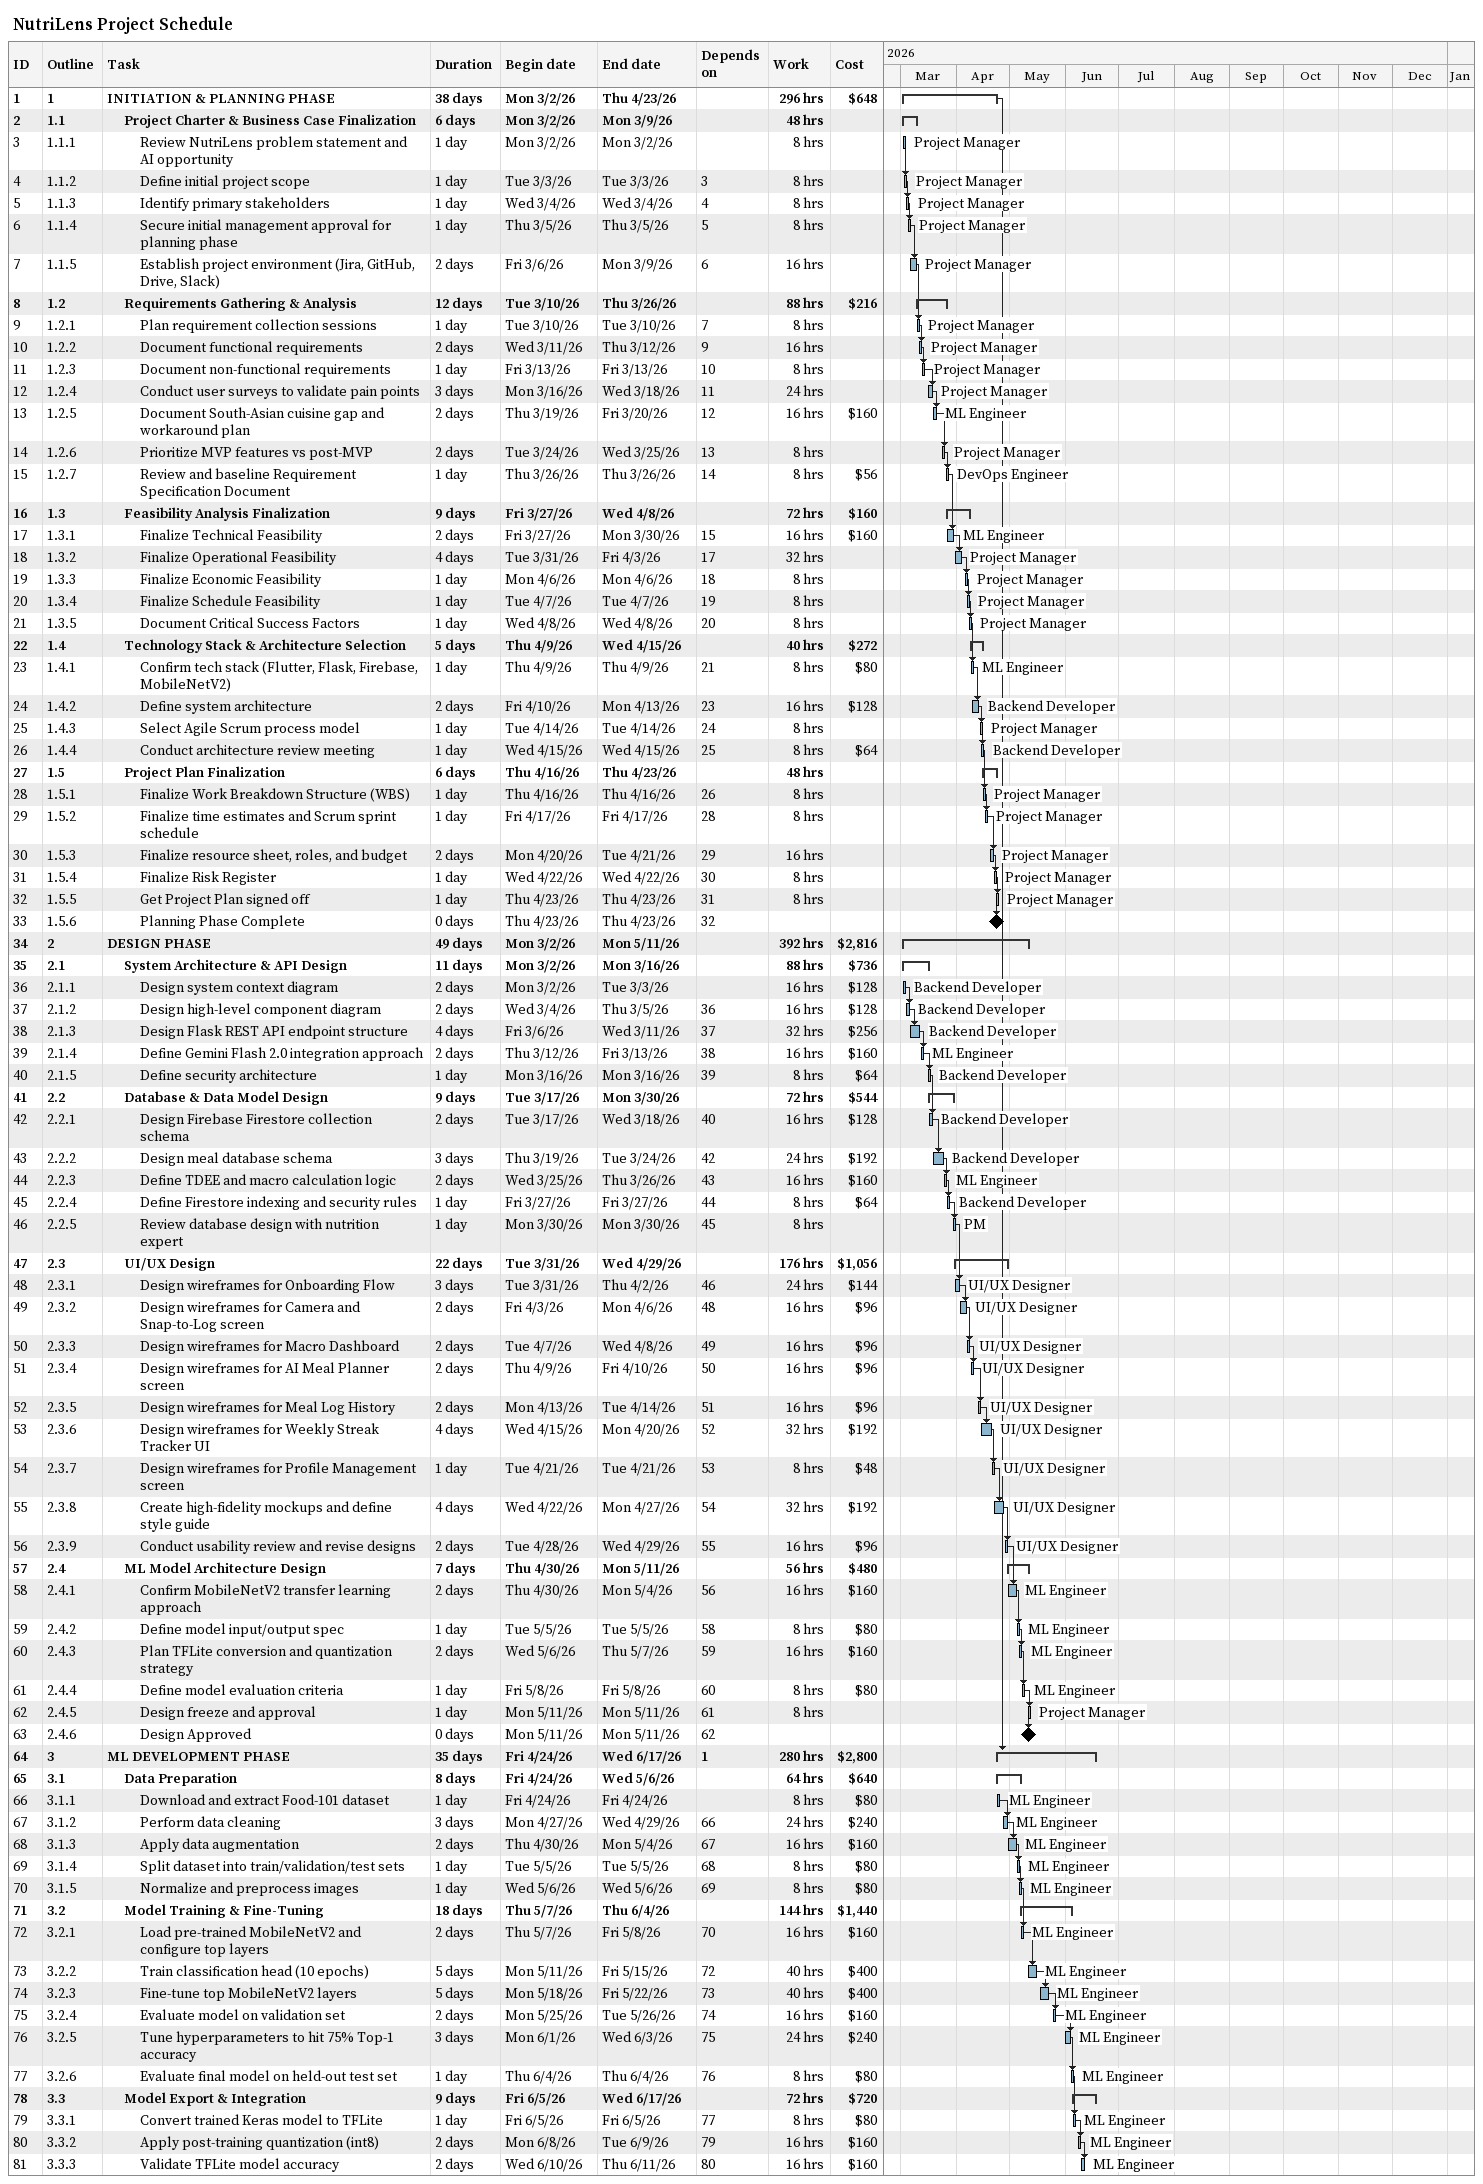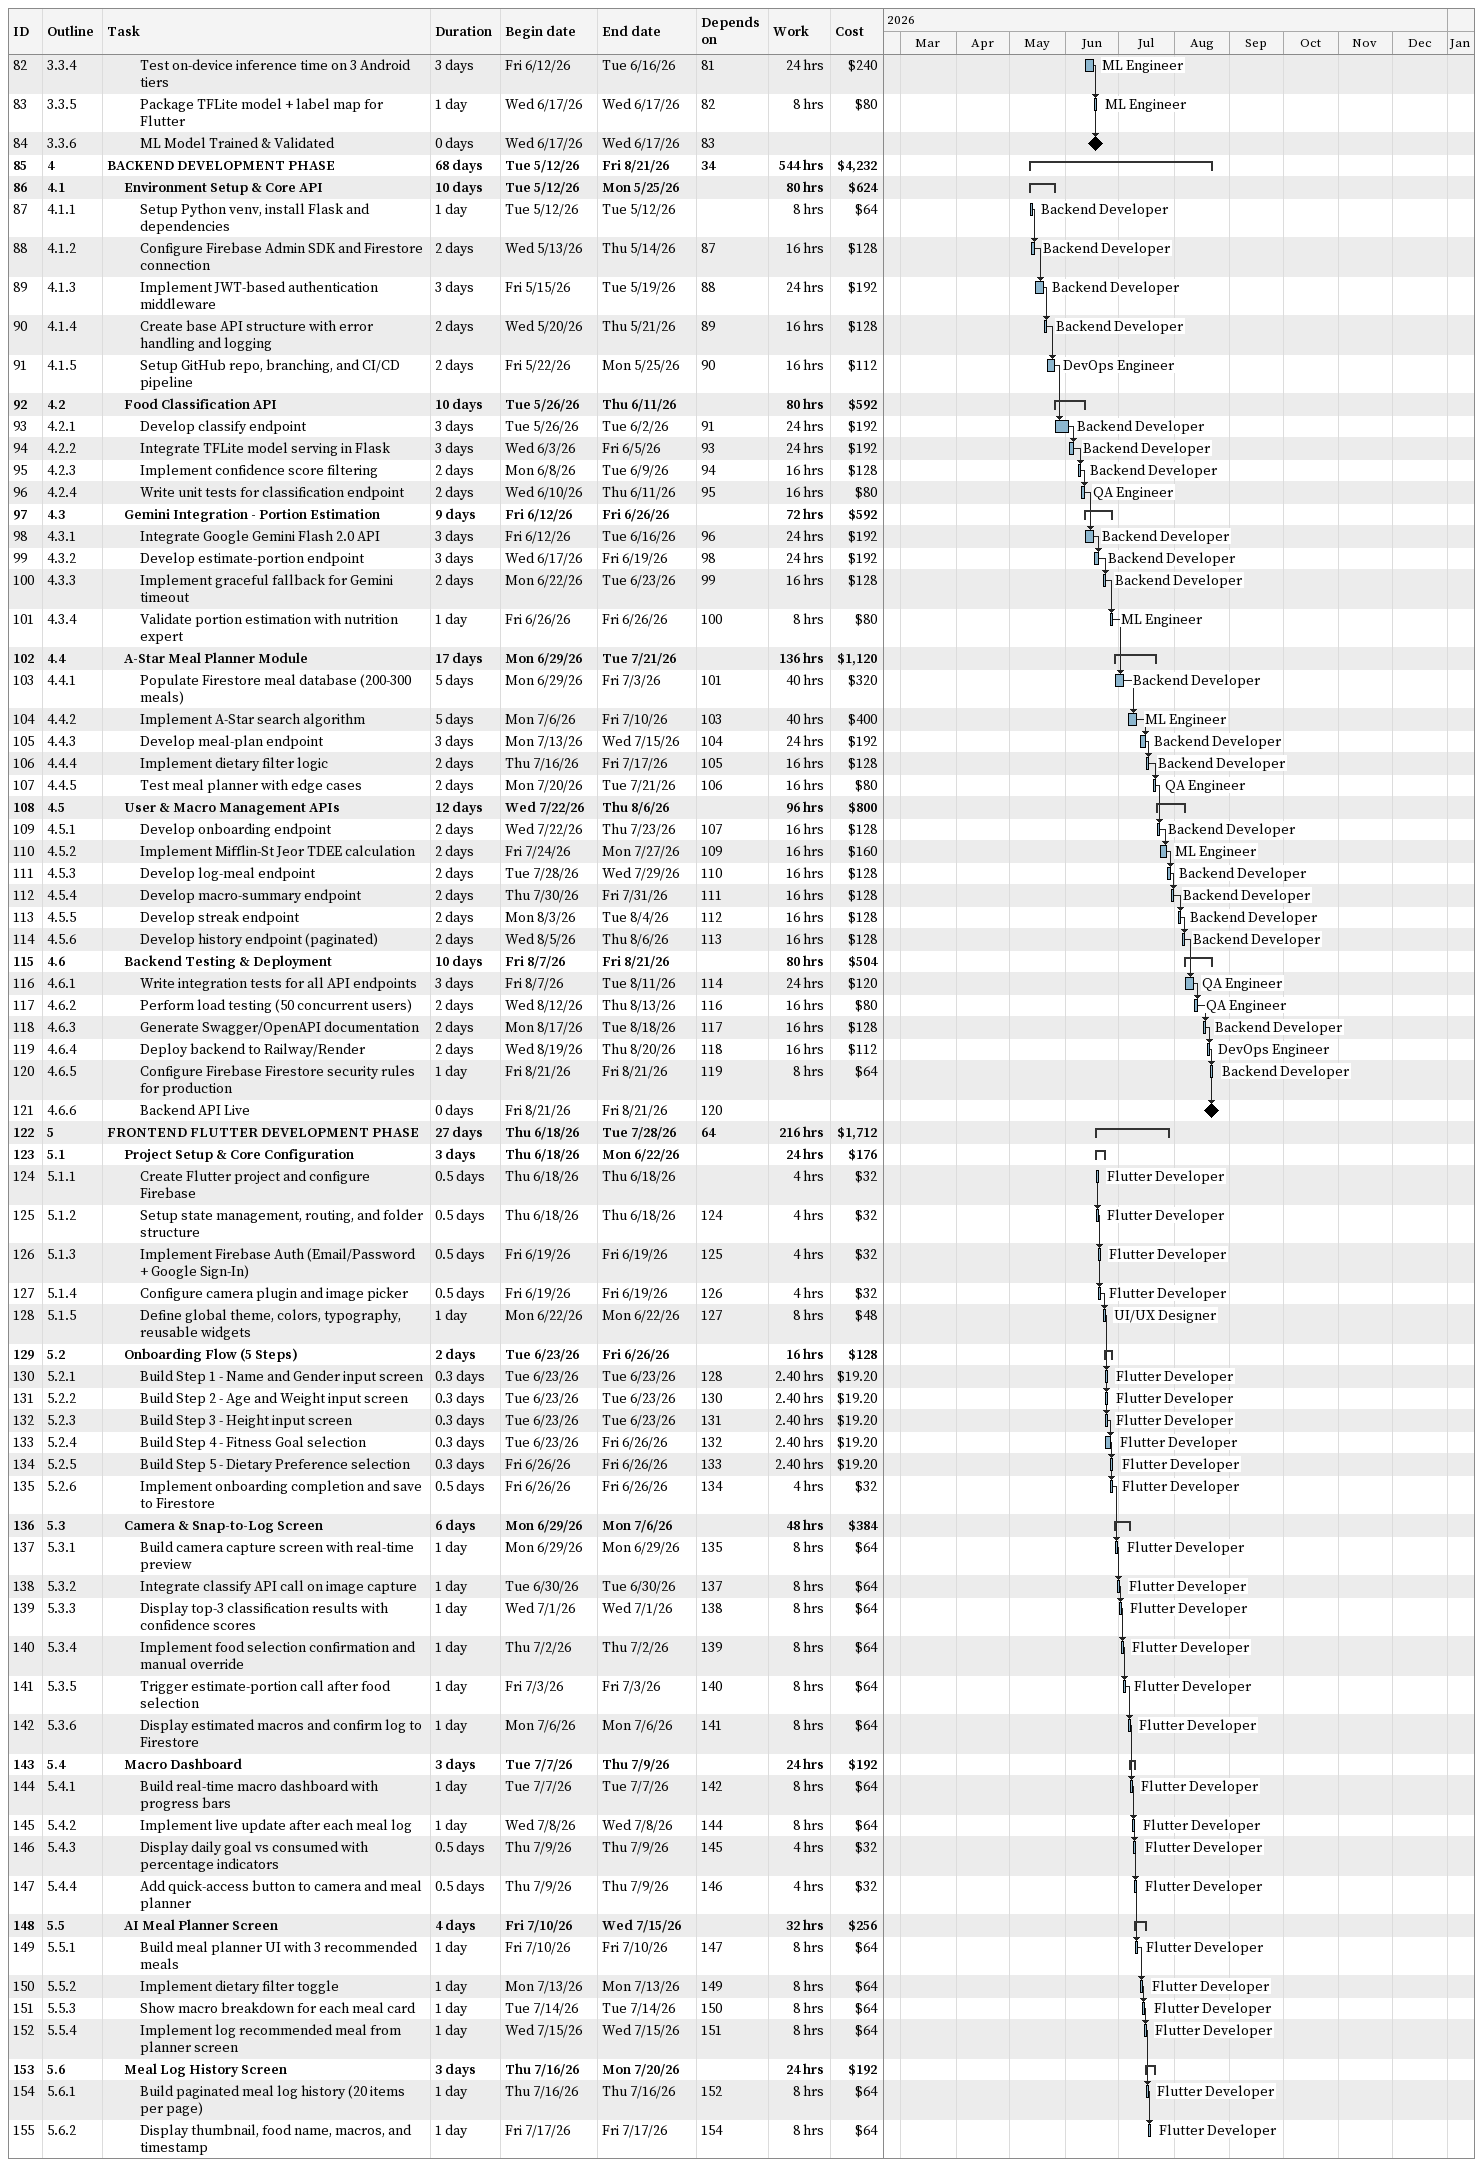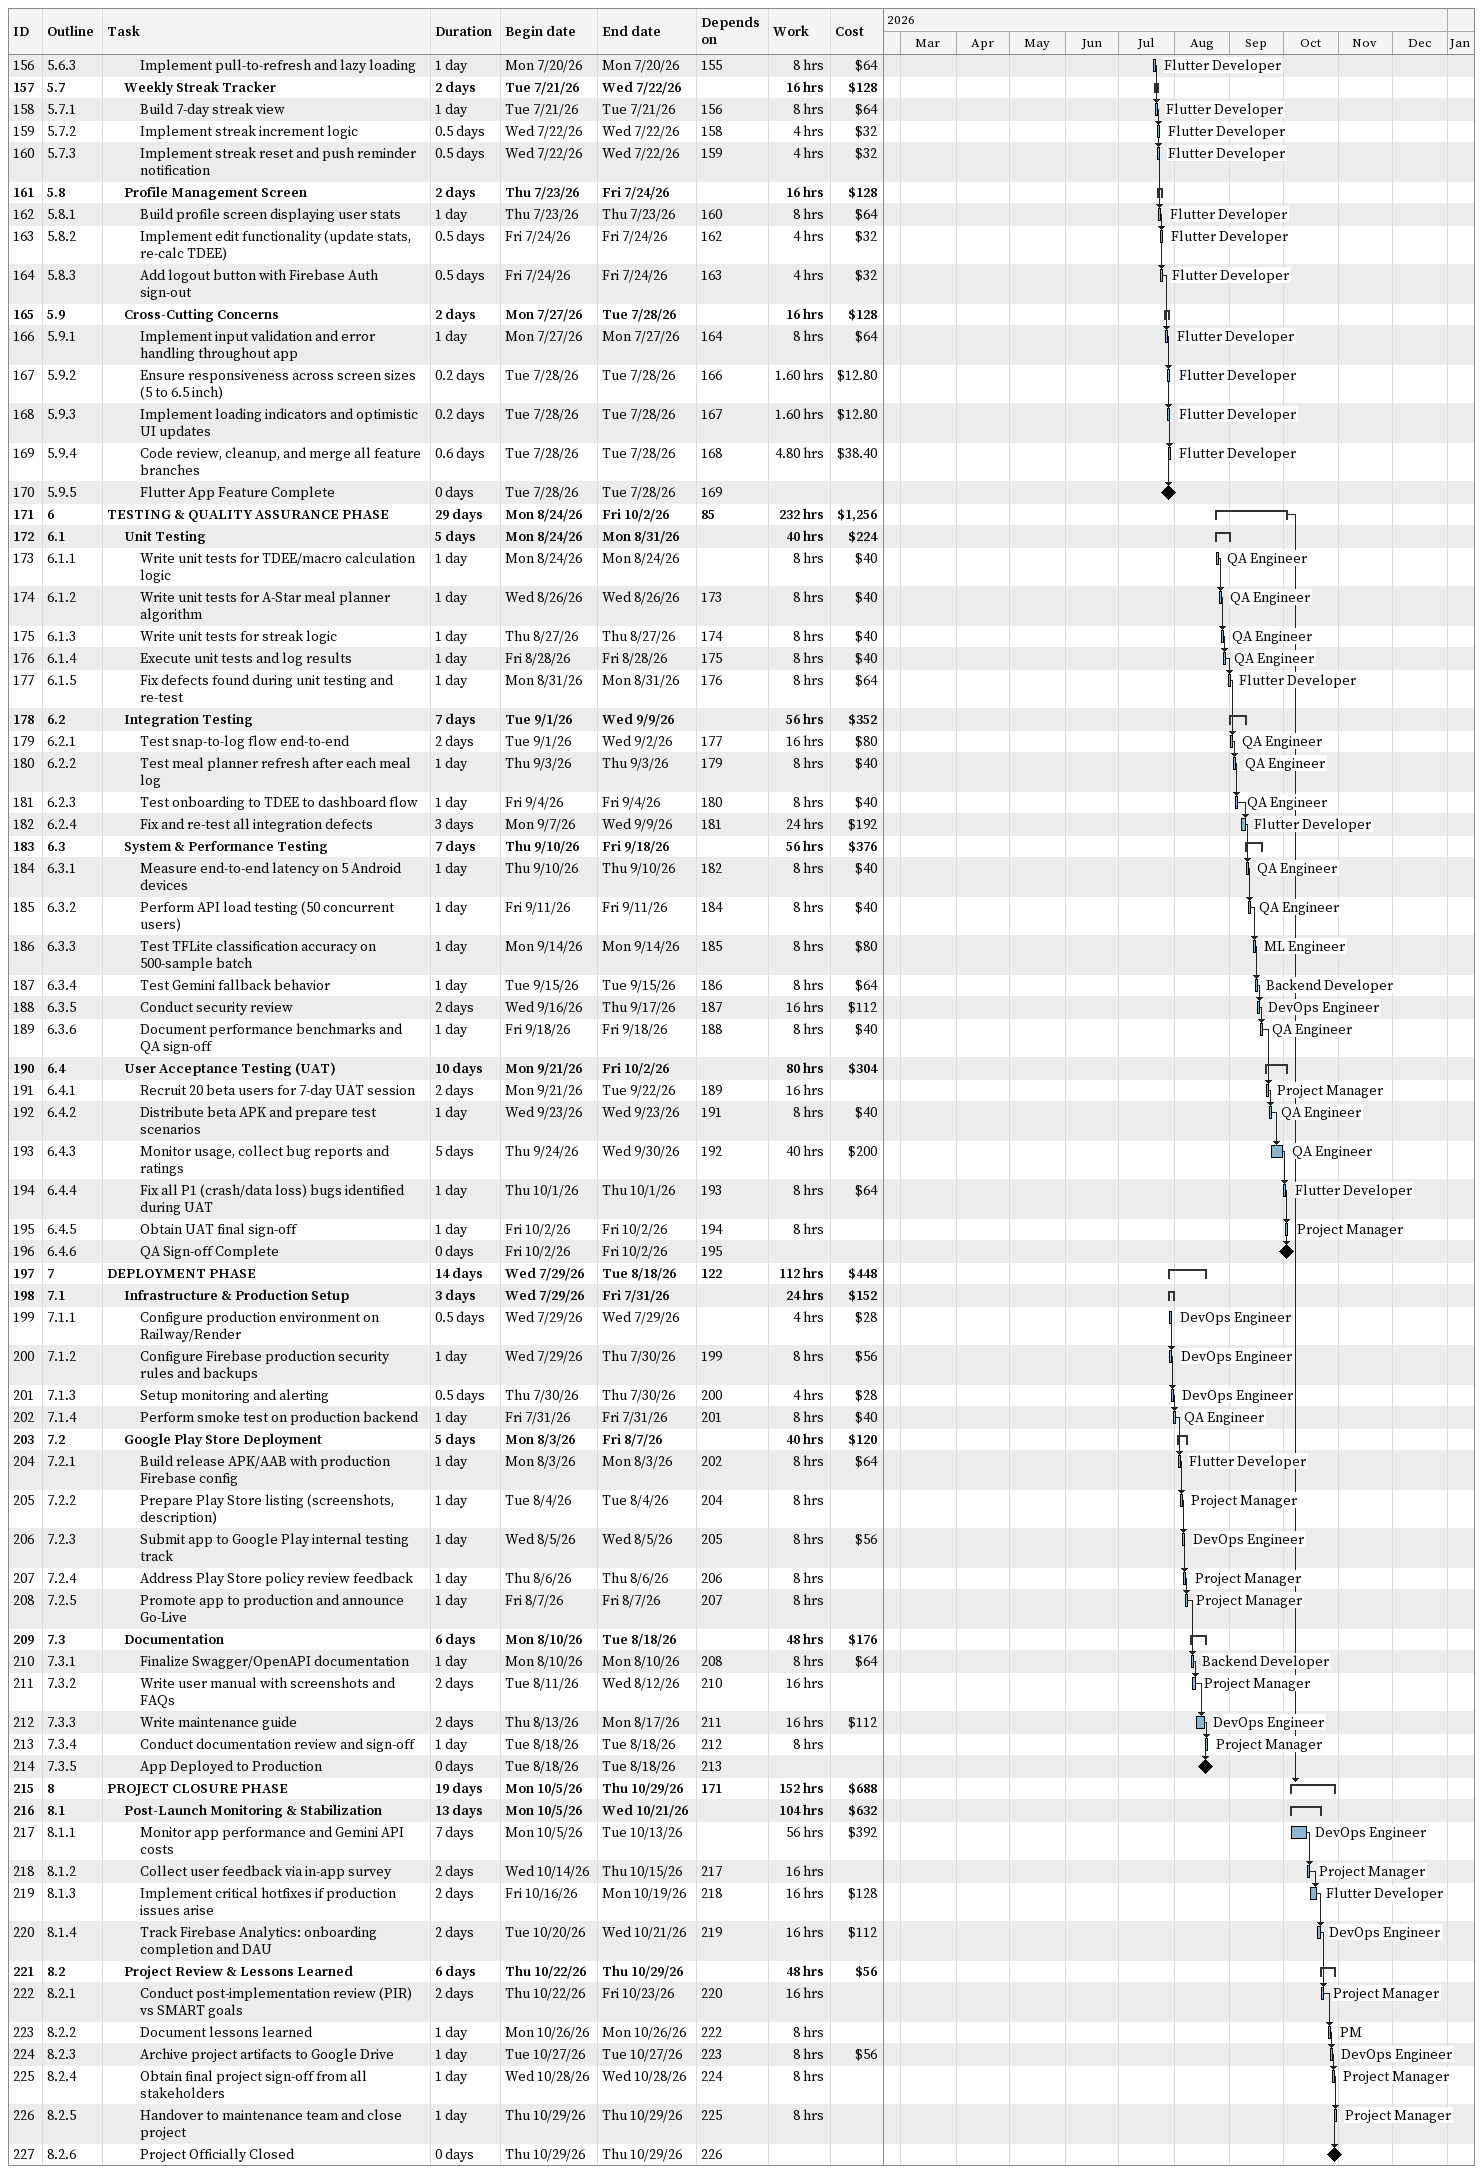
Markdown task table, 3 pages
NutriLens Project Schedule

| ID | WBS | Task | Duration | Start | Finish | Predecessors | Resources | Work (h) | Cost ($) |
|---|---|---|---|---|---|---|---|---|---|
| 1 | 1 | **INITIATION & PLANNING PHASE** | 38d | 2026-03-02 | 2026-04-23 |  |  | 296 | 648 |
| 2 | 1.1 | **Project Charter & Business Case Finalization** | 6d | 2026-03-02 | 2026-03-09 |  |  | 48 |  |
| 3 | 1.1.1 | Review NutriLens problem statement and AI opportunity | 1d | 2026-03-02 | 2026-03-02 |  | Project Manager | 8 |  |
| 4 | 1.1.2 | Define initial project scope | 1d | 2026-03-03 | 2026-03-03 | 3 | Project Manager | 8 |  |
| 5 | 1.1.3 | Identify primary stakeholders | 1d | 2026-03-04 | 2026-03-04 | 4 | Project Manager | 8 |  |
| 6 | 1.1.4 | Secure initial management approval for planning phase | 1d | 2026-03-05 | 2026-03-05 | 5 | Project Manager | 8 |  |
| 7 | 1.1.5 | Establish project environment (Jira, GitHub, Drive, Slack) | 2d | 2026-03-06 | 2026-03-09 | 6 | Project Manager | 16 |  |
| 8 | 1.2 | **Requirements Gathering & Analysis** | 12d | 2026-03-10 | 2026-03-26 |  |  | 88 | 216 |
| 9 | 1.2.1 | Plan requirement collection sessions | 1d | 2026-03-10 | 2026-03-10 | 7 | Project Manager | 8 |  |
| 10 | 1.2.2 | Document functional requirements | 2d | 2026-03-11 | 2026-03-12 | 9 | Project Manager | 16 |  |
| 11 | 1.2.3 | Document non-functional requirements | 1d | 2026-03-13 | 2026-03-13 | 10 | Project Manager | 8 |  |
| 12 | 1.2.4 | Conduct user surveys to validate pain points | 3d | 2026-03-16 | 2026-03-18 | 11 | Project Manager | 24 |  |
| 13 | 1.2.5 | Document South-Asian cuisine gap and workaround plan | 2d | 2026-03-19 | 2026-03-20 | 12 | ML Engineer | 16 | 160 |
| 14 | 1.2.6 | Prioritize MVP features vs post-MVP | 2d | 2026-03-24 | 2026-03-25 | 13 | Project Manager | 8 |  |
| 15 | 1.2.7 | Review and baseline Requirement Specification Document | 1d | 2026-03-26 | 2026-03-26 | 14 | DevOps Engineer | 8 | 56 |
| 16 | 1.3 | **Feasibility Analysis Finalization** | 9d | 2026-03-27 | 2026-04-08 |  |  | 72 | 160 |
| 17 | 1.3.1 | Finalize Technical Feasibility | 2d | 2026-03-27 | 2026-03-30 | 15 | ML Engineer | 16 | 160 |
| 18 | 1.3.2 | Finalize Operational Feasibility | 4d | 2026-03-31 | 2026-04-03 | 17 | Project Manager | 32 |  |
| 19 | 1.3.3 | Finalize Economic Feasibility | 1d | 2026-04-06 | 2026-04-06 | 18 | Project Manager | 8 |  |
| 20 | 1.3.4 | Finalize Schedule Feasibility | 1d | 2026-04-07 | 2026-04-07 | 19 | Project Manager | 8 |  |
| 21 | 1.3.5 | Document Critical Success Factors | 1d | 2026-04-08 | 2026-04-08 | 20 | Project Manager | 8 |  |
| 22 | 1.4 | **Technology Stack & Architecture Selection** | 5d | 2026-04-09 | 2026-04-15 |  |  | 40 | 272 |
| 23 | 1.4.1 | Confirm tech stack (Flutter, Flask, Firebase, MobileNetV2) | 1d | 2026-04-09 | 2026-04-09 | 21 | ML Engineer | 8 | 80 |
| 24 | 1.4.2 | Define system architecture | 2d | 2026-04-10 | 2026-04-13 | 23 | Backend Developer | 16 | 128 |
| 25 | 1.4.3 | Select Agile Scrum process model | 1d | 2026-04-14 | 2026-04-14 | 24 | Project Manager | 8 |  |
| 26 | 1.4.4 | Conduct architecture review meeting | 1d | 2026-04-15 | 2026-04-15 | 25 | Backend Developer | 8 | 64 |
| 27 | 1.5 | **Project Plan Finalization** | 6d | 2026-04-16 | 2026-04-23 |  |  | 48 |  |
| 28 | 1.5.1 | Finalize Work Breakdown Structure (WBS) | 1d | 2026-04-16 | 2026-04-16 | 26 | Project Manager | 8 |  |
| 29 | 1.5.2 | Finalize time estimates and Scrum sprint schedule | 1d | 2026-04-17 | 2026-04-17 | 28 | Project Manager | 8 |  |
| 30 | 1.5.3 | Finalize resource sheet, roles, and budget | 2d | 2026-04-20 | 2026-04-21 | 29 | Project Manager | 16 |  |
| 31 | 1.5.4 | Finalize Risk Register | 1d | 2026-04-22 | 2026-04-22 | 30 | Project Manager | 8 |  |
| 32 | 1.5.5 | Get Project Plan signed off | 1d | 2026-04-23 | 2026-04-23 | 31 | Project Manager | 8 |  |
| 33 | 1.5.6 | Planning Phase Complete | 0d | 2026-04-23 | 2026-04-23 | 32 |  |  |  |
| 34 | 2 | **DESIGN PHASE** | 49d | 2026-03-02 | 2026-05-11 |  |  | 392 | 2816 |
| 35 | 2.1 | **System Architecture & API Design** | 11d | 2026-03-02 | 2026-03-16 |  |  | 88 | 736 |
| 36 | 2.1.1 | Design system context diagram | 2d | 2026-03-02 | 2026-03-03 |  | Backend Developer | 16 | 128 |
| 37 | 2.1.2 | Design high-level component diagram | 2d | 2026-03-04 | 2026-03-05 | 36 | Backend Developer | 16 | 128 |
| 38 | 2.1.3 | Design Flask REST API endpoint structure | 4d | 2026-03-06 | 2026-03-11 | 37 | Backend Developer | 32 | 256 |
| 39 | 2.1.4 | Define Gemini Flash 2.0 integration approach | 2d | 2026-03-12 | 2026-03-13 | 38 | ML Engineer | 16 | 160 |
| 40 | 2.1.5 | Define security architecture | 1d | 2026-03-16 | 2026-03-16 | 39 | Backend Developer | 8 | 64 |
| 41 | 2.2 | **Database & Data Model Design** | 9d | 2026-03-17 | 2026-03-30 |  |  | 72 | 544 |
| 42 | 2.2.1 | Design Firebase Firestore collection schema | 2d | 2026-03-17 | 2026-03-18 | 40 | Backend Developer | 16 | 128 |
| 43 | 2.2.2 | Design meal database schema | 3d | 2026-03-19 | 2026-03-24 | 42 | Backend Developer | 24 | 192 |
| 44 | 2.2.3 | Define TDEE and macro calculation logic | 2d | 2026-03-25 | 2026-03-26 | 43 | ML Engineer | 16 | 160 |
| 45 | 2.2.4 | Define Firestore indexing and security rules | 1d | 2026-03-27 | 2026-03-27 | 44 | Backend Developer | 8 | 64 |
| 46 | 2.2.5 | Review database design with nutrition expert | 1d | 2026-03-30 | 2026-03-30 | 45 | PM | 8 |  |
| 47 | 2.3 | **UI/UX Design** | 22d | 2026-03-31 | 2026-04-29 |  |  | 176 | 1056 |
| 48 | 2.3.1 | Design wireframes for Onboarding Flow | 3d | 2026-03-31 | 2026-04-02 | 46 | UI/UX Designer | 24 | 144 |
| 49 | 2.3.2 | Design wireframes for Camera and Snap-to-Log screen | 2d | 2026-04-03 | 2026-04-06 | 48 | UI/UX Designer | 16 | 96 |
| 50 | 2.3.3 | Design wireframes for Macro Dashboard | 2d | 2026-04-07 | 2026-04-08 | 49 | UI/UX Designer | 16 | 96 |
| 51 | 2.3.4 | Design wireframes for AI Meal Planner screen | 2d | 2026-04-09 | 2026-04-10 | 50 | UI/UX Designer | 16 | 96 |
| 52 | 2.3.5 | Design wireframes for Meal Log History | 2d | 2026-04-13 | 2026-04-14 | 51 | UI/UX Designer | 16 | 96 |
| 53 | 2.3.6 | Design wireframes for Weekly Streak Tracker UI | 4d | 2026-04-15 | 2026-04-20 | 52 | UI/UX Designer | 32 | 192 |
| 54 | 2.3.7 | Design wireframes for Profile Management screen | 1d | 2026-04-21 | 2026-04-21 | 53 | UI/UX Designer | 8 | 48 |
| 55 | 2.3.8 | Create high-fidelity mockups and define style guide | 4d | 2026-04-22 | 2026-04-27 | 54 | UI/UX Designer | 32 | 192 |
| 56 | 2.3.9 | Conduct usability review and revise designs | 2d | 2026-04-28 | 2026-04-29 | 55 | UI/UX Designer | 16 | 96 |
| 57 | 2.4 | **ML Model Architecture Design** | 7d | 2026-04-30 | 2026-05-11 |  |  | 56 | 480 |
| 58 | 2.4.1 | Confirm MobileNetV2 transfer learning approach | 2d | 2026-04-30 | 2026-05-04 | 56 | ML Engineer | 16 | 160 |
| 59 | 2.4.2 | Define model input/output spec | 1d | 2026-05-05 | 2026-05-05 | 58 | ML Engineer | 8 | 80 |
| 60 | 2.4.3 | Plan TFLite conversion and quantization strategy | 2d | 2026-05-06 | 2026-05-07 | 59 | ML Engineer | 16 | 160 |
| 61 | 2.4.4 | Define model evaluation criteria | 1d | 2026-05-08 | 2026-05-08 | 60 | ML Engineer | 8 | 80 |
| 62 | 2.4.5 | Design freeze and approval | 1d | 2026-05-11 | 2026-05-11 | 61 | Project Manager | 8 |  |
| 63 | 2.4.6 | Design Approved | 0d | 2026-05-11 | 2026-05-11 | 62 |  |  |  |
| 64 | 3 | **ML DEVELOPMENT PHASE** | 35d | 2026-04-24 | 2026-06-17 | 1 |  | 280 | 2800 |
| 65 | 3.1 | **Data Preparation** | 8d | 2026-04-24 | 2026-05-06 |  |  | 64 | 640 |
| 66 | 3.1.1 | Download and extract Food-101 dataset | 1d | 2026-04-24 | 2026-04-24 |  | ML Engineer | 8 | 80 |
| 67 | 3.1.2 | Perform data cleaning | 3d | 2026-04-27 | 2026-04-29 | 66 | ML Engineer | 24 | 240 |
| 68 | 3.1.3 | Apply data augmentation | 2d | 2026-04-30 | 2026-05-04 | 67 | ML Engineer | 16 | 160 |
| 69 | 3.1.4 | Split dataset into train/validation/test sets | 1d | 2026-05-05 | 2026-05-05 | 68 | ML Engineer | 8 | 80 |
| 70 | 3.1.5 | Normalize and preprocess images | 1d | 2026-05-06 | 2026-05-06 | 69 | ML Engineer | 8 | 80 |
| 71 | 3.2 | **Model Training & Fine-Tuning** | 18d | 2026-05-07 | 2026-06-04 |  |  | 144 | 1440 |
| 72 | 3.2.1 | Load pre-trained MobileNetV2 and configure top layers | 2d | 2026-05-07 | 2026-05-08 | 70 | ML Engineer | 16 | 160 |
| 73 | 3.2.2 | Train classification head (10 epochs) | 5d | 2026-05-11 | 2026-05-15 | 72 | ML Engineer | 40 | 400 |
| 74 | 3.2.3 | Fine-tune top MobileNetV2 layers | 5d | 2026-05-18 | 2026-05-22 | 73 | ML Engineer | 40 | 400 |
| 75 | 3.2.4 | Evaluate model on validation set | 2d | 2026-05-25 | 2026-05-26 | 74 | ML Engineer | 16 | 160 |
| 76 | 3.2.5 | Tune hyperparameters to hit 75% Top-1 accuracy | 3d | 2026-06-01 | 2026-06-03 | 75 | ML Engineer | 24 | 240 |
| 77 | 3.2.6 | Evaluate final model on held-out test set | 1d | 2026-06-04 | 2026-06-04 | 76 | ML Engineer | 8 | 80 |
| 78 | 3.3 | **Model Export & Integration** | 9d | 2026-06-05 | 2026-06-17 |  |  | 72 | 720 |
| 79 | 3.3.1 | Convert trained Keras model to TFLite | 1d | 2026-06-05 | 2026-06-05 | 77 | ML Engineer | 8 | 80 |
| 80 | 3.3.2 | Apply post-training quantization (int8) | 2d | 2026-06-08 | 2026-06-09 | 79 | ML Engineer | 16 | 160 |
| 81 | 3.3.3 | Validate TFLite model accuracy | 2d | 2026-06-10 | 2026-06-11 | 80 | ML Engineer | 16 | 160 |
| 82 | 3.3.4 | Test on-device inference time on 3 Android tiers | 3d | 2026-06-12 | 2026-06-16 | 81 | ML Engineer | 24 | 240 |
| 83 | 3.3.5 | Package TFLite model + label map for Flutter | 1d | 2026-06-17 | 2026-06-17 | 82 | ML Engineer | 8 | 80 |
| 84 | 3.3.6 | ML Model Trained & Validated | 0d | 2026-06-17 | 2026-06-17 | 83 |  |  |  |
| 85 | 4 | **BACKEND DEVELOPMENT PHASE** | 68d | 2026-05-12 | 2026-08-21 | 34 |  | 544 | 4232 |
| 86 | 4.1 | **Environment Setup & Core API** | 10d | 2026-05-12 | 2026-05-25 |  |  | 80 | 624 |
| 87 | 4.1.1 | Setup Python venv, install Flask and dependencies | 1d | 2026-05-12 | 2026-05-12 |  | Backend Developer | 8 | 64 |
| 88 | 4.1.2 | Configure Firebase Admin SDK and Firestore connection | 2d | 2026-05-13 | 2026-05-14 | 87 | Backend Developer | 16 | 128 |
| 89 | 4.1.3 | Implement JWT-based authentication middleware | 3d | 2026-05-15 | 2026-05-19 | 88 | Backend Developer | 24 | 192 |
| 90 | 4.1.4 | Create base API structure with error handling and logging | 2d | 2026-05-20 | 2026-05-21 | 89 | Backend Developer | 16 | 128 |
| 91 | 4.1.5 | Setup GitHub repo, branching, and CI/CD pipeline | 2d | 2026-05-22 | 2026-05-25 | 90 | DevOps Engineer | 16 | 112 |
| 92 | 4.2 | **Food Classification API** | 10d | 2026-05-26 | 2026-06-11 |  |  | 80 | 592 |
| 93 | 4.2.1 | Develop classify endpoint | 3d | 2026-05-26 | 2026-06-02 | 91 | Backend Developer | 24 | 192 |
| 94 | 4.2.2 | Integrate TFLite model serving in Flask | 3d | 2026-06-03 | 2026-06-05 | 93 | Backend Developer | 24 | 192 |
| 95 | 4.2.3 | Implement confidence score filtering | 2d | 2026-06-08 | 2026-06-09 | 94 | Backend Developer | 16 | 128 |
| 96 | 4.2.4 | Write unit tests for classification endpoint | 2d | 2026-06-10 | 2026-06-11 | 95 | QA Engineer | 16 | 80 |
| 97 | 4.3 | **Gemini Integration - Portion Estimation** | 9d | 2026-06-12 | 2026-06-26 |  |  | 72 | 592 |
| 98 | 4.3.1 | Integrate Google Gemini Flash 2.0 API | 3d | 2026-06-12 | 2026-06-16 | 96 | Backend Developer | 24 | 192 |
| 99 | 4.3.2 | Develop estimate-portion endpoint | 3d | 2026-06-17 | 2026-06-19 | 98 | Backend Developer | 24 | 192 |
| 100 | 4.3.3 | Implement graceful fallback for Gemini timeout | 2d | 2026-06-22 | 2026-06-23 | 99 | Backend Developer | 16 | 128 |
| 101 | 4.3.4 | Validate portion estimation with nutrition expert | 1d | 2026-06-26 | 2026-06-26 | 100 | ML Engineer | 8 | 80 |
| 102 | 4.4 | **A-Star Meal Planner Module** | 17d | 2026-06-29 | 2026-07-21 |  |  | 136 | 1120 |
| 103 | 4.4.1 | Populate Firestore meal database (200-300 meals) | 5d | 2026-06-29 | 2026-07-03 | 101 | Backend Developer | 40 | 320 |
| 104 | 4.4.2 | Implement A-Star search algorithm | 5d | 2026-07-06 | 2026-07-10 | 103 | ML Engineer | 40 | 400 |
| 105 | 4.4.3 | Develop meal-plan endpoint | 3d | 2026-07-13 | 2026-07-15 | 104 | Backend Developer | 24 | 192 |
| 106 | 4.4.4 | Implement dietary filter logic | 2d | 2026-07-16 | 2026-07-17 | 105 | Backend Developer | 16 | 128 |
| 107 | 4.4.5 | Test meal planner with edge cases | 2d | 2026-07-20 | 2026-07-21 | 106 | QA Engineer | 16 | 80 |
| 108 | 4.5 | **User & Macro Management APIs** | 12d | 2026-07-22 | 2026-08-06 |  |  | 96 | 800 |
| 109 | 4.5.1 | Develop onboarding endpoint | 2d | 2026-07-22 | 2026-07-23 | 107 | Backend Developer | 16 | 128 |
| 110 | 4.5.2 | Implement Mifflin-St Jeor TDEE calculation | 2d | 2026-07-24 | 2026-07-27 | 109 | ML Engineer | 16 | 160 |
| 111 | 4.5.3 | Develop log-meal endpoint | 2d | 2026-07-28 | 2026-07-29 | 110 | Backend Developer | 16 | 128 |
| 112 | 4.5.4 | Develop macro-summary endpoint | 2d | 2026-07-30 | 2026-07-31 | 111 | Backend Developer | 16 | 128 |
| 113 | 4.5.5 | Develop streak endpoint | 2d | 2026-08-03 | 2026-08-04 | 112 | Backend Developer | 16 | 128 |
| 114 | 4.5.6 | Develop history endpoint (paginated) | 2d | 2026-08-05 | 2026-08-06 | 113 | Backend Developer | 16 | 128 |
| 115 | 4.6 | **Backend Testing & Deployment** | 10d | 2026-08-07 | 2026-08-21 |  |  | 80 | 504 |
| 116 | 4.6.1 | Write integration tests for all API endpoints | 3d | 2026-08-07 | 2026-08-11 | 114 | QA Engineer | 24 | 120 |
| 117 | 4.6.2 | Perform load testing (50 concurrent users) | 2d | 2026-08-12 | 2026-08-13 | 116 | QA Engineer | 16 | 80 |
| 118 | 4.6.3 | Generate Swagger/OpenAPI documentation | 2d | 2026-08-17 | 2026-08-18 | 117 | Backend Developer | 16 | 128 |
| 119 | 4.6.4 | Deploy backend to Railway/Render | 2d | 2026-08-19 | 2026-08-20 | 118 | DevOps Engineer | 16 | 112 |
| 120 | 4.6.5 | Configure Firebase Firestore security rules for production | 1d | 2026-08-21 | 2026-08-21 | 119 | Backend Developer | 8 | 64 |
| 121 | 4.6.6 | Backend API Live | 0d | 2026-08-21 | 2026-08-21 | 120 |  |  |  |
| 122 | 5 | **FRONTEND FLUTTER DEVELOPMENT PHASE** | 27d | 2026-06-18 | 2026-07-28 | 64 |  | 216 | 1712 |
| 123 | 5.1 | **Project Setup & Core Configuration** | 3d | 2026-06-18 | 2026-06-22 |  |  | 24 | 176 |
| 124 | 5.1.1 | Create Flutter project and configure Firebase | 0.5d | 2026-06-18 | 2026-06-18 |  | Flutter Developer | 4 | 32 |
| 125 | 5.1.2 | Setup state management, routing, and folder structure | 0.5d | 2026-06-18 | 2026-06-18 | 124 | Flutter Developer | 4 | 32 |
| 126 | 5.1.3 | Implement Firebase Auth (Email/Password + Google Sign-In) | 0.5d | 2026-06-19 | 2026-06-19 | 125 | Flutter Developer | 4 | 32 |
| 127 | 5.1.4 | Configure camera plugin and image picker | 0.5d | 2026-06-19 | 2026-06-19 | 126 | Flutter Developer | 4 | 32 |
| 128 | 5.1.5 | Define global theme, colors, typography, reusable widgets | 1d | 2026-06-22 | 2026-06-22 | 127 | UI/UX Designer | 8 | 48 |
| 129 | 5.2 | **Onboarding Flow (5 Steps)** | 2d | 2026-06-23 | 2026-06-26 |  |  | 16 | 128 |
| 130 | 5.2.1 | Build Step 1 - Name and Gender input screen | 0.3d | 2026-06-23 | 2026-06-23 | 128 | Flutter Developer | 2.40 | 19.20 |
| 131 | 5.2.2 | Build Step 2 - Age and Weight input screen | 0.3d | 2026-06-23 | 2026-06-23 | 130 | Flutter Developer | 2.40 | 19.20 |
| 132 | 5.2.3 | Build Step 3 - Height input screen | 0.3d | 2026-06-23 | 2026-06-23 | 131 | Flutter Developer | 2.40 | 19.20 |
| 133 | 5.2.4 | Build Step 4 - Fitness Goal selection | 0.3d | 2026-06-23 | 2026-06-26 | 132 | Flutter Developer | 2.40 | 19.20 |
| 134 | 5.2.5 | Build Step 5 - Dietary Preference selection | 0.3d | 2026-06-26 | 2026-06-26 | 133 | Flutter Developer | 2.40 | 19.20 |
| 135 | 5.2.6 | Implement onboarding completion and save to Firestore | 0.5d | 2026-06-26 | 2026-06-26 | 134 | Flutter Developer | 4 | 32 |
| 136 | 5.3 | **Camera & Snap-to-Log Screen** | 6d | 2026-06-29 | 2026-07-06 |  |  | 48 | 384 |
| 137 | 5.3.1 | Build camera capture screen with real-time preview | 1d | 2026-06-29 | 2026-06-29 | 135 | Flutter Developer | 8 | 64 |
| 138 | 5.3.2 | Integrate classify API call on image capture | 1d | 2026-06-30 | 2026-06-30 | 137 | Flutter Developer | 8 | 64 |
| 139 | 5.3.3 | Display top-3 classification results with confidence scores | 1d | 2026-07-01 | 2026-07-01 | 138 | Flutter Developer | 8 | 64 |
| 140 | 5.3.4 | Implement food selection confirmation and manual override | 1d | 2026-07-02 | 2026-07-02 | 139 | Flutter Developer | 8 | 64 |
| 141 | 5.3.5 | Trigger estimate-portion call after food selection | 1d | 2026-07-03 | 2026-07-03 | 140 | Flutter Developer | 8 | 64 |
| 142 | 5.3.6 | Display estimated macros and confirm log to Firestore | 1d | 2026-07-06 | 2026-07-06 | 141 | Flutter Developer | 8 | 64 |
| 143 | 5.4 | **Macro Dashboard** | 3d | 2026-07-07 | 2026-07-09 |  |  | 24 | 192 |
| 144 | 5.4.1 | Build real-time macro dashboard with progress bars | 1d | 2026-07-07 | 2026-07-07 | 142 | Flutter Developer | 8 | 64 |
| 145 | 5.4.2 | Implement live update after each meal log | 1d | 2026-07-08 | 2026-07-08 | 144 | Flutter Developer | 8 | 64 |
| 146 | 5.4.3 | Display daily goal vs consumed with percentage indicators | 0.5d | 2026-07-09 | 2026-07-09 | 145 | Flutter Developer | 4 | 32 |
| 147 | 5.4.4 | Add quick-access button to camera and meal planner | 0.5d | 2026-07-09 | 2026-07-09 | 146 | Flutter Developer | 4 | 32 |
| 148 | 5.5 | **AI Meal Planner Screen** | 4d | 2026-07-10 | 2026-07-15 |  |  | 32 | 256 |
| 149 | 5.5.1 | Build meal planner UI with 3 recommended meals | 1d | 2026-07-10 | 2026-07-10 | 147 | Flutter Developer | 8 | 64 |
| 150 | 5.5.2 | Implement dietary filter toggle | 1d | 2026-07-13 | 2026-07-13 | 149 | Flutter Developer | 8 | 64 |
| 151 | 5.5.3 | Show macro breakdown for each meal card | 1d | 2026-07-14 | 2026-07-14 | 150 | Flutter Developer | 8 | 64 |
| 152 | 5.5.4 | Implement log recommended meal from planner screen | 1d | 2026-07-15 | 2026-07-15 | 151 | Flutter Developer | 8 | 64 |
| 153 | 5.6 | **Meal Log History Screen** | 3d | 2026-07-16 | 2026-07-20 |  |  | 24 | 192 |
| 154 | 5.6.1 | Build paginated meal log history (20 items per page) | 1d | 2026-07-16 | 2026-07-16 | 152 | Flutter Developer | 8 | 64 |
| 155 | 5.6.2 | Display thumbnail, food name, macros, and timestamp | 1d | 2026-07-17 | 2026-07-17 | 154 | Flutter Developer | 8 | 64 |
| 156 | 5.6.3 | Implement pull-to-refresh and lazy loading | 1d | 2026-07-20 | 2026-07-20 | 155 | Flutter Developer | 8 | 64 |
| 157 | 5.7 | **Weekly Streak Tracker** | 2d | 2026-07-21 | 2026-07-22 |  |  | 16 | 128 |
| 158 | 5.7.1 | Build 7-day streak view | 1d | 2026-07-21 | 2026-07-21 | 156 | Flutter Developer | 8 | 64 |
| 159 | 5.7.2 | Implement streak increment logic | 0.5d | 2026-07-22 | 2026-07-22 | 158 | Flutter Developer | 4 | 32 |
| 160 | 5.7.3 | Implement streak reset and push reminder notification | 0.5d | 2026-07-22 | 2026-07-22 | 159 | Flutter Developer | 4 | 32 |
| 161 | 5.8 | **Profile Management Screen** | 2d | 2026-07-23 | 2026-07-24 |  |  | 16 | 128 |
| 162 | 5.8.1 | Build profile screen displaying user stats | 1d | 2026-07-23 | 2026-07-23 | 160 | Flutter Developer | 8 | 64 |
| 163 | 5.8.2 | Implement edit functionality (update stats, re-calc TDEE) | 0.5d | 2026-07-24 | 2026-07-24 | 162 | Flutter Developer | 4 | 32 |
| 164 | 5.8.3 | Add logout button with Firebase Auth sign-out | 0.5d | 2026-07-24 | 2026-07-24 | 163 | Flutter Developer | 4 | 32 |
| 165 | 5.9 | **Cross-Cutting Concerns** | 2d | 2026-07-27 | 2026-07-28 |  |  | 16 | 128 |
| 166 | 5.9.1 | Implement input validation and error handling throughout app | 1d | 2026-07-27 | 2026-07-27 | 164 | Flutter Developer | 8 | 64 |
| 167 | 5.9.2 | Ensure responsiveness across screen sizes (5 to 6.5 inch) | 0.2d | 2026-07-28 | 2026-07-28 | 166 | Flutter Developer | 1.60 | 12.80 |
| 168 | 5.9.3 | Implement loading indicators and optimistic UI updates | 0.2d | 2026-07-28 | 2026-07-28 | 167 | Flutter Developer | 1.60 | 12.80 |
| 169 | 5.9.4 | Code review, cleanup, and merge all feature branches | 0.6d | 2026-07-28 | 2026-07-28 | 168 | Flutter Developer | 4.80 | 38.40 |
| 170 | 5.9.5 | Flutter App Feature Complete | 0d | 2026-07-28 | 2026-07-28 | 169 |  |  |  |
| 171 | 6 | **TESTING & QUALITY ASSURANCE PHASE** | 29d | 2026-08-24 | 2026-10-02 | 85 |  | 232 | 1256 |
| 172 | 6.1 | **Unit Testing** | 5d | 2026-08-24 | 2026-08-31 |  |  | 40 | 224 |
| 173 | 6.1.1 | Write unit tests for TDEE/macro calculation logic | 1d | 2026-08-24 | 2026-08-24 |  | QA Engineer | 8 | 40 |
| 174 | 6.1.2 | Write unit tests for A-Star meal planner algorithm | 1d | 2026-08-26 | 2026-08-26 | 173 | QA Engineer | 8 | 40 |
| 175 | 6.1.3 | Write unit tests for streak logic | 1d | 2026-08-27 | 2026-08-27 | 174 | QA Engineer | 8 | 40 |
| 176 | 6.1.4 | Execute unit tests and log results | 1d | 2026-08-28 | 2026-08-28 | 175 | QA Engineer | 8 | 40 |
| 177 | 6.1.5 | Fix defects found during unit testing and re-test | 1d | 2026-08-31 | 2026-08-31 | 176 | Flutter Developer | 8 | 64 |
| 178 | 6.2 | **Integration Testing** | 7d | 2026-09-01 | 2026-09-09 |  |  | 56 | 352 |
| 179 | 6.2.1 | Test snap-to-log flow end-to-end | 2d | 2026-09-01 | 2026-09-02 | 177 | QA Engineer | 16 | 80 |
| 180 | 6.2.2 | Test meal planner refresh after each meal log | 1d | 2026-09-03 | 2026-09-03 | 179 | QA Engineer | 8 | 40 |
| 181 | 6.2.3 | Test onboarding to TDEE to dashboard flow | 1d | 2026-09-04 | 2026-09-04 | 180 | QA Engineer | 8 | 40 |
| 182 | 6.2.4 | Fix and re-test all integration defects | 3d | 2026-09-07 | 2026-09-09 | 181 | Flutter Developer | 24 | 192 |
| 183 | 6.3 | **System & Performance Testing** | 7d | 2026-09-10 | 2026-09-18 |  |  | 56 | 376 |
| 184 | 6.3.1 | Measure end-to-end latency on 5 Android devices | 1d | 2026-09-10 | 2026-09-10 | 182 | QA Engineer | 8 | 40 |
| 185 | 6.3.2 | Perform API load testing (50 concurrent users) | 1d | 2026-09-11 | 2026-09-11 | 184 | QA Engineer | 8 | 40 |
| 186 | 6.3.3 | Test TFLite classification accuracy on 500-sample batch | 1d | 2026-09-14 | 2026-09-14 | 185 | ML Engineer | 8 | 80 |
| 187 | 6.3.4 | Test Gemini fallback behavior | 1d | 2026-09-15 | 2026-09-15 | 186 | Backend Developer | 8 | 64 |
| 188 | 6.3.5 | Conduct security review | 2d | 2026-09-16 | 2026-09-17 | 187 | DevOps Engineer | 16 | 112 |
| 189 | 6.3.6 | Document performance benchmarks and QA sign-off | 1d | 2026-09-18 | 2026-09-18 | 188 | QA Engineer | 8 | 40 |
| 190 | 6.4 | **User Acceptance Testing (UAT)** | 10d | 2026-09-21 | 2026-10-02 |  |  | 80 | 304 |
| 191 | 6.4.1 | Recruit 20 beta users for 7-day UAT session | 2d | 2026-09-21 | 2026-09-22 | 189 | Project Manager | 16 |  |
| 192 | 6.4.2 | Distribute beta APK and prepare test scenarios | 1d | 2026-09-23 | 2026-09-23 | 191 | QA Engineer | 8 | 40 |
| 193 | 6.4.3 | Monitor usage, collect bug reports and ratings | 5d | 2026-09-24 | 2026-09-30 | 192 | QA Engineer | 40 | 200 |
| 194 | 6.4.4 | Fix all P1 (crash/data loss) bugs identified during UAT | 1d | 2026-10-01 | 2026-10-01 | 193 | Flutter Developer | 8 | 64 |
| 195 | 6.4.5 | Obtain UAT final sign-off | 1d | 2026-10-02 | 2026-10-02 | 194 | Project Manager | 8 |  |
| 196 | 6.4.6 | QA Sign-off Complete | 0d | 2026-10-02 | 2026-10-02 | 195 |  |  |  |
| 197 | 7 | **DEPLOYMENT PHASE** | 14d | 2026-07-29 | 2026-08-18 | 122 |  | 112 | 448 |
| 198 | 7.1 | **Infrastructure & Production Setup** | 3d | 2026-07-29 | 2026-07-31 |  |  | 24 | 152 |
| 199 | 7.1.1 | Configure production environment on Railway/Render | 0.5d | 2026-07-29 | 2026-07-29 |  | DevOps Engineer | 4 | 28 |
| 200 | 7.1.2 | Configure Firebase production security rules and backups | 1d | 2026-07-29 | 2026-07-30 | 199 | DevOps Engineer | 8 | 56 |
| 201 | 7.1.3 | Setup monitoring and alerting | 0.5d | 2026-07-30 | 2026-07-30 | 200 | DevOps Engineer | 4 | 28 |
| 202 | 7.1.4 | Perform smoke test on production backend | 1d | 2026-07-31 | 2026-07-31 | 201 | QA Engineer | 8 | 40 |
| 203 | 7.2 | **Google Play Store Deployment** | 5d | 2026-08-03 | 2026-08-07 |  |  | 40 | 120 |
| 204 | 7.2.1 | Build release APK/AAB with production Firebase config | 1d | 2026-08-03 | 2026-08-03 | 202 | Flutter Developer | 8 | 64 |
| 205 | 7.2.2 | Prepare Play Store listing (screenshots, description) | 1d | 2026-08-04 | 2026-08-04 | 204 | Project Manager | 8 |  |
| 206 | 7.2.3 | Submit app to Google Play internal testing track | 1d | 2026-08-05 | 2026-08-05 | 205 | DevOps Engineer | 8 | 56 |
| 207 | 7.2.4 | Address Play Store policy review feedback | 1d | 2026-08-06 | 2026-08-06 | 206 | Project Manager | 8 |  |
| 208 | 7.2.5 | Promote app to production and announce Go-Live | 1d | 2026-08-07 | 2026-08-07 | 207 | Project Manager | 8 |  |
| 209 | 7.3 | **Documentation** | 6d | 2026-08-10 | 2026-08-18 |  |  | 48 | 176 |
| 210 | 7.3.1 | Finalize Swagger/OpenAPI documentation | 1d | 2026-08-10 | 2026-08-10 | 208 | Backend Developer | 8 | 64 |
| 211 | 7.3.2 | Write user manual with screenshots and FAQs | 2d | 2026-08-11 | 2026-08-12 | 210 | Project Manager | 16 |  |
| 212 | 7.3.3 | Write maintenance guide | 2d | 2026-08-13 | 2026-08-17 | 211 | DevOps Engineer | 16 | 112 |
| 213 | 7.3.4 | Conduct documentation review and sign-off | 1d | 2026-08-18 | 2026-08-18 | 212 | Project Manager | 8 |  |
| 214 | 7.3.5 | App Deployed to Production | 0d | 2026-08-18 | 2026-08-18 | 213 |  |  |  |
| 215 | 8 | **PROJECT CLOSURE PHASE** | 19d | 2026-10-05 | 2026-10-29 | 171 |  | 152 | 688 |
| 216 | 8.1 | **Post-Launch Monitoring & Stabilization** | 13d | 2026-10-05 | 2026-10-21 |  |  | 104 | 632 |
| 217 | 8.1.1 | Monitor app performance and Gemini API costs | 7d | 2026-10-05 | 2026-10-13 |  | DevOps Engineer | 56 | 392 |
| 218 | 8.1.2 | Collect user feedback via in-app survey | 2d | 2026-10-14 | 2026-10-15 | 217 | Project Manager | 16 |  |
| 219 | 8.1.3 | Implement critical hotfixes if production issues arise | 2d | 2026-10-16 | 2026-10-19 | 218 | Flutter Developer | 16 | 128 |
| 220 | 8.1.4 | Track Firebase Analytics: onboarding completion and DAU | 2d | 2026-10-20 | 2026-10-21 | 219 | DevOps Engineer | 16 | 112 |
| 221 | 8.2 | **Project Review & Lessons Learned** | 6d | 2026-10-22 | 2026-10-29 |  |  | 48 | 56 |
| 222 | 8.2.1 | Conduct post-implementation review (PIR) vs SMART goals | 2d | 2026-10-22 | 2026-10-23 | 220 | Project Manager | 16 |  |
| 223 | 8.2.2 | Document lessons learned | 1d | 2026-10-26 | 2026-10-26 | 222 | PM | 8 |  |
| 224 | 8.2.3 | Archive project artifacts to Google Drive | 1d | 2026-10-27 | 2026-10-27 | 223 | DevOps Engineer | 8 | 56 |
| 225 | 8.2.4 | Obtain final project sign-off from all stakeholders | 1d | 2026-10-28 | 2026-10-28 | 224 | Project Manager | 8 |  |
| 226 | 8.2.5 | Handover to maintenance team and close project | 1d | 2026-10-29 | 2026-10-29 | 225 | Project Manager | 8 |  |
| 227 | 8.2.6 | Project Officially Closed | 0d | 2026-10-29 | 2026-10-29 | 226 |  |  |  |
